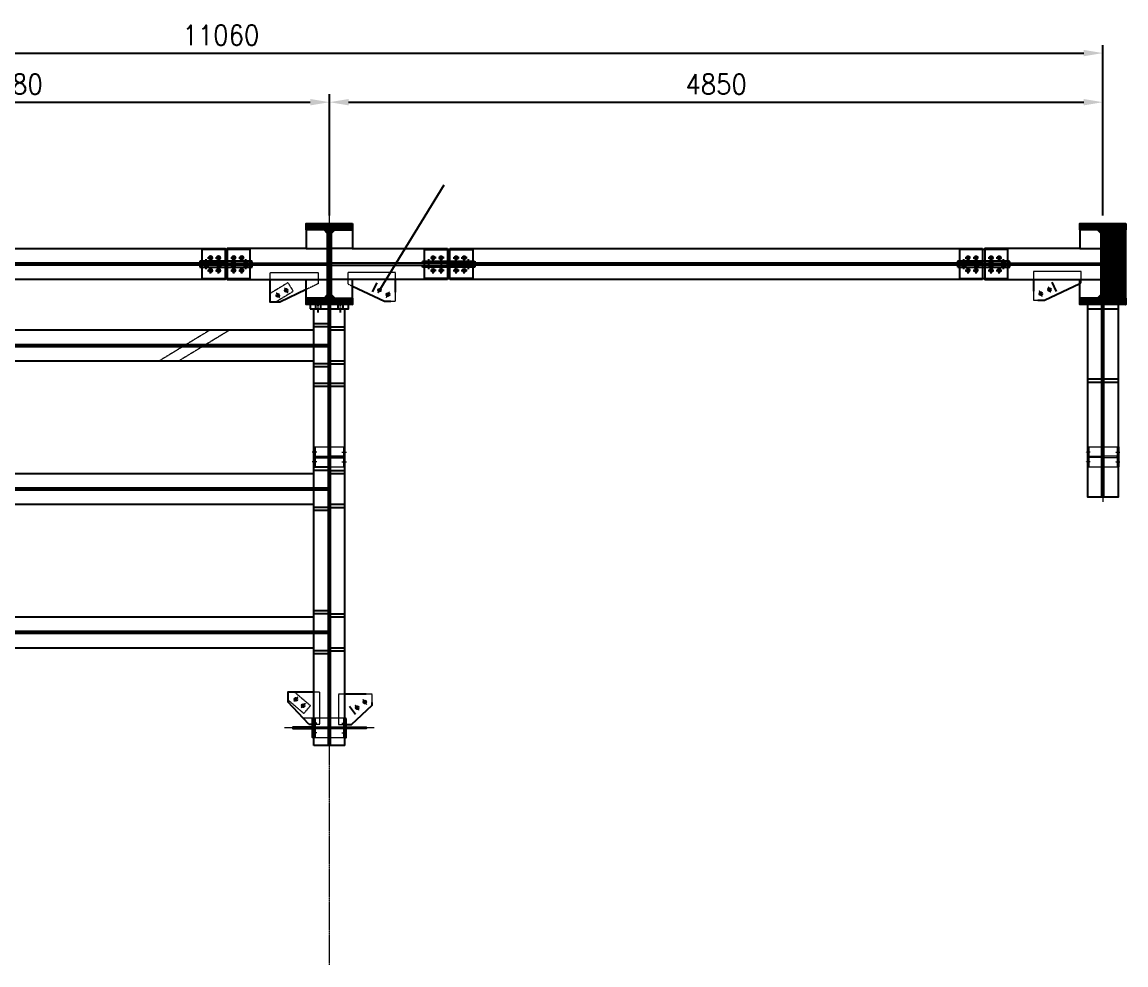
# Model space of a CAD drawing. Header units: millimetres. Extents: x 13669 to 217197, y -88248 to 24578.
# Drawn here: x 207429 to 214350, y -24648 to -18734 of the extents above; entities that cross this region are included whole.
import ezdxf

# ---------------------------------------------------------------- set-up
doc = ezdxf.new("R2010")
doc.units = ezdxf.units.MM
for name, pattern in [('CENTER', [50.8, 31.75, -6.35, 6.35, -6.35]), ('CENTER2', [1.125, 0.75, -0.125, 0.125, -0.125]), ('DASHED2', [0.375, 0.25, -0.125])]:
    doc.linetypes.add(name, pattern=pattern)
for name, color, linetype in [('SDDIM', 1, 'Continuous'), ('Tx-EJES', 1, 'CENTER'), ('Tx_DDIM', 1, 'Continuous'), ('Tx_M_EQUIPOS', 4, 'Continuous'), ('Tx_M_OCULTOS', 2, 'DASHED2'), ('Tx_P_NUEVO', 4, 'Continuous')]:
    doc.layers.add(name, color=color, linetype=linetype)
doc.layers.add('Tx_EJES', color=1, linetype='CENTER2', lineweight=5)
doc.layers.add('Tx_M_OCULTAS FINO', color=1, linetype='DASHED2', lineweight=5)
doc.styles.add('ROMANS', font='romans.shx', dxfattribs={"width": 0.9})
doc.dimstyles.new('ESC 1-50', dxfattribs={"dimscale": 50, "dimtxt": 2.5, "dimasz": 2.4, "dimexe": 1, "dimexo": 1, "dimgap": 1, "dimtad": 1, "dimdec": 0, "dimtxsty": 'ROMANS', "dimcen": 2.5, "dimclrd": 256, "dimclre": 256, "dimclrt": 3, "dimadec": 0, "dimazin": 2, "dimtfac": 0.5, "dimtdec": 0, "dimtmove": 0, "dimatfit": 3, "dimfxl": 1, "dimtfill": 1, "dimtfillclr": 256, "dimtolj": 2, "dimlwd": -1, "dimarcsym": 0})

# ---------------------------------------------------------------- blocks, each defined once
blk = doc.blocks.new('*D367')
at = {"layer": 'Defpoints', "color": 0, "transparency": 16777216}
for p in [(209355.9, -19236.2), (205375.9, -19997), (209355.9, -19997)]:
    blk.add_point(p, dxfattribs=at)
at = {"layer": 'Tx_DDIM', "lineweight": -2, "transparency": 16777216}
for p, q in [((205375.9, -19947), (205375.9, -19186.2)), ((209355.9, -19947), (209355.9, -19186.2))]:
    blk.add_line(p, q, dxfattribs=at)
at = {"layer": 'Tx_DDIM', "transparency": 16777216}
blk.add_line((205495.9, -19236.2), (209235.9, -19236.2), dxfattribs=at)
for points in [[(205495.9, -19216.2), (205495.9, -19256.2), (205375.9, -19236.2)], [(209235.9, -19216.2), (209235.9, -19256.2), (209355.9, -19236.2)]]:
    blk.add_solid(points, dxfattribs=at)
at = {"layer": 'Tx_DDIM', "color": 3, "transparency": 16777216, "insert": (207365.9, -19123.7), "char_height": 125, "attachment_point": 5, "style": 'ROMANS', "bg_fill": 3, "box_fill_scale": 1.1, "bg_fill_color": 256, "bg_fill_true_color": 13158600, "bg_fill_transparency": 0}
blk.add_mtext('\\A2;3980', dxfattribs=at)
blk = doc.blocks.new('*D368')
at = {"layer": 'Defpoints', "color": 0, "transparency": 16777216}
for p in [(214205.9, -19236.2), (209355.9, -19997), (214205.9, -19997)]:
    blk.add_point(p, dxfattribs=at)
at = {"layer": 'Tx_DDIM', "lineweight": -2, "transparency": 16777216}
for p, q in [((209355.9, -19947), (209355.9, -19186.2)), ((214205.9, -19947), (214205.9, -19186.2))]:
    blk.add_line(p, q, dxfattribs=at)
at = {"layer": 'Tx_DDIM', "transparency": 16777216}
blk.add_line((209475.9, -19236.2), (214085.9, -19236.2), dxfattribs=at)
for points in [[(209475.9, -19216.2), (209475.9, -19256.2), (209355.9, -19236.2)], [(214085.9, -19216.2), (214085.9, -19256.2), (214205.9, -19236.2)]]:
    blk.add_solid(points, dxfattribs=at)
at = {"layer": 'Tx_DDIM', "color": 3, "transparency": 16777216, "insert": (211780.9, -19123.7), "char_height": 125, "attachment_point": 5, "style": 'ROMANS', "bg_fill": 3, "box_fill_scale": 1.1, "bg_fill_color": 256, "bg_fill_true_color": 13158600, "bg_fill_transparency": 0}
blk.add_mtext('\\A2;4850', dxfattribs=at)
blk = doc.blocks.new('*D369')
at = {"layer": 'Defpoints', "color": 0, "transparency": 16777216}
for p in [(214205.9, -18928.1), (214205.9, -19997), (203145.9, -20154.5)]:
    blk.add_point(p, dxfattribs=at)
at = {"layer": 'Tx_DDIM', "lineweight": -2, "transparency": 16777216}
for p, q in [((203145.9, -20104.5), (203145.9, -18878.1)), ((214205.9, -19947), (214205.9, -18878.1))]:
    blk.add_line(p, q, dxfattribs=at)
at = {"layer": 'Tx_DDIM', "transparency": 16777216}
blk.add_line((203265.9, -18928.1), (214085.9, -18928.1), dxfattribs=at)
for points in [[(203265.9, -18908.1), (203265.9, -18948.1), (203145.9, -18928.1)], [(214085.9, -18908.1), (214085.9, -18948.1), (214205.9, -18928.1)]]:
    blk.add_solid(points, dxfattribs=at)
at = {"layer": 'Tx_DDIM', "color": 3, "transparency": 16777216, "insert": (208675.9, -18815.6), "char_height": 125, "attachment_point": 5, "style": 'ROMANS', "bg_fill": 3, "box_fill_scale": 1.1, "bg_fill_color": 256, "bg_fill_true_color": 13158600, "bg_fill_transparency": 0}
blk.add_mtext('\\A2;11060', dxfattribs=at)
blk = doc.blocks.new('placas de union')
at = {"layer": 'Tx-EJES'}
for p, q in [((8488.1, 15089, -2003.9), (8450.4, 15089, -2003.9)), ((8469.3, 15070.2, -2003.9), (8469.3, 15107.9, -2003.9)), ((8538.1, 15089, -2003.9), (8500.4, 15089, -2003.9)), ((8519.3, 15070.2, -2003.9), (8519.3, 15107.9, -2003.9)), ((8633.4, 15089, -2003.9), (8595.7, 15089, -2003.9)), ((8614.5, 15070.2, -2003.9), (8614.5, 15107.9, -2003.9)), ((8683.4, 15089, -2003.9), (8645.7, 15089, -2003.9)), ((8664.5, 15070.2, -2003.9), (8664.5, 15107.9, -2003.9)), ((8469.3, 14990.2, -2003.9), (8469.3, 15027.9, -2003.9)), ((8519.3, 14990.2, -2003.9), (8519.3, 15027.9, -2003.9)), ((8614.5, 14990.2, -2003.9), (8614.5, 15027.9, -2003.9)), ((8664.5, 14990.2, -2003.9), (8664.5, 15027.9, -2003.9)), ((8488.1, 15009, -2003.9), (8450.4, 15009, -2003.9)), ((8538.1, 15009, -2003.9), (8500.4, 15009, -2003.9)), ((8633.4, 15009, -2003.9), (8595.7, 15009, -2003.9)), ((8683.4, 15009, -2003.9), (8645.7, 15009, -2003.9))]:
    blk.add_line(p, q, dxfattribs=at)
at = {"layer": 'Tx_M_EQUIPOS', "elevation": -2003.9}
blk.add_lwpolyline([(8718.5, 14958.2), (8415.3, 14958.2), (8415.3, 15139.8), (8718.5, 15139.8)], close=True, dxfattribs=at)
at = {"layer": 'Tx_M_EQUIPOS'}
for centre in [(8469.3, 15089, -2003.9), (8519.3, 15089, -2003.9), (8614.5, 15089, -2003.9), (8664.5, 15089, -2003.9), (8469.3, 15009, -2003.9), (8519.3, 15009, -2003.9), (8614.5, 15009, -2003.9), (8664.5, 15009, -2003.9)]:
    blk.add_circle(centre, 10.5, dxfattribs=at)
at = {"layer": 'Tx_M_OCULTOS'}
for p, q in [((8432.2, 15068, -2003.9), (8432.2, 15055.3, -2003.9)), ((8432.2, 15042.7, -2003.9), (8432.2, 15030, -2003.9)), ((8442.5, 15042.8, -2003.9), (8442.5, 15080.5, -2003.9)), ((8442.5, 15017.5, -2003.9), (8442.5, 15055.2, -2003.9)), ((8453, 15068, -2003.9), (8453, 15055.3, -2003.9)), ((8453, 15042.7, -2003.9), (8453, 15030, -2003.9)), ((8512.2, 15068, -2003.9), (8512.2, 15055.3, -2003.9)), ((8512.2, 15042.7, -2003.9), (8512.2, 15030, -2003.9)), ((8522.5, 15042.8, -2003.9), (8522.5, 15080.5, -2003.9)), ((8522.5, 15017.5, -2003.9), (8522.5, 15055.2, -2003.9)), ((8533, 15068, -2003.9), (8533, 15055.3, -2003.9)), ((8533, 15042.7, -2003.9), (8533, 15030, -2003.9)), ((8601.1, 15068, -2003.9), (8601.1, 15055.3, -2003.9)), ((8601.1, 15042.7, -2003.9), (8601.1, 15030, -2003.9)), ((8611.4, 15042.8, -2003.9), (8611.4, 15080.5, -2003.9)), ((8611.4, 15017.5, -2003.9), (8611.4, 15055.2, -2003.9)), ((8621.9, 15068, -2003.9), (8621.9, 15055.3, -2003.9)), ((8621.9, 15042.7, -2003.9), (8621.9, 15030, -2003.9)), ((8681.1, 15068, -2003.9), (8681.1, 15055.3, -2003.9)), ((8681.1, 15042.7, -2003.9), (8681.1, 15030, -2003.9)), ((8691.4, 15042.8, -2003.9), (8691.4, 15080.5, -2003.9)), ((8691.4, 15017.5, -2003.9), (8691.4, 15055.2, -2003.9)), ((8701.9, 15068, -2003.9), (8701.9, 15055.3, -2003.9)), ((8701.9, 15042.7, -2003.9), (8701.9, 15030, -2003.9))]:
    blk.add_line(p, q, dxfattribs=at)
at = {"layer": 'Tx_M_OCULTOS', "elevation": -2003.9}
for points in [[(8402.5, 15068), (8731.4, 15068), (8731.4, 15055.3), (8402.5, 15055.3)], [(8402.5, 15042.7), (8731.4, 15042.7), (8731.4, 15030), (8402.5, 15030)]]:
    blk.add_lwpolyline(points, close=True, dxfattribs=at)
blk = doc.blocks.new('A$C245f907e')
at = {"layer": 'Tx_M_EQUIPOS'}
blk.add_lwpolyline([(-144.5, 0), (-144.5, -40.4), (-33.5, -40.4, -0.414214), (-11.3, -62.6), (-11.3, -446.4, -0.414214), (-33.5, -468.6), (-144.5, -468.6), (-144.5, -509), (144.5, -509), (144.5, -468.6), (33.5, -468.6, -0.414214), (11.3, -446.4), (11.3, -62.6, -0.414214), (33.5, -40.4), (144.5, -40.4), (144.5, 0)], format="xyb", close=True, dxfattribs=at)
blk = doc.blocks.new('A$C30D82DAE')
at = {"layer": 'Tx_M_EQUIPOS'}
for points in [[(-104.9, 4), (-229.9, 4), (-229.9, -4), (-104.9, -4)], [(-104.9, 60), (-97, 60), (-97, -60), (-104.9, -60)]]:
    blk.add_lwpolyline(points, close=True, dxfattribs=at)
at = {"layer": 'Tx_M_OCULTAS FINO'}
blk.add_line((-89.1, -39), (-104.9, -39), dxfattribs=at)

msp = doc.modelspace()

# ---------------------------------------------------------------- linework, layer by layer
at = {"layer": 'Tx-EJES'}
for p, q in [((208610.7848177, -20230.3675153), (208610.7848177, -20192.6675153)), ((208660.7848177, -20230.3675153), (208660.7848177, -20192.6675153)), ((208756.0348177, -20230.3675154), (208756.0348177, -20192.6675154)), ((208806.0348177, -20230.3675154), (208806.0348177, -20192.6675154)), ((210006.3848176, -20230.3675154), (210006.3848176, -20192.6675154)), ((210006.3848176, -20230.3675154), (210006.3848176, -20192.6675154)), ((210056.3848176, -20230.3675154), (210056.3848176, -20192.6675154)), ((210056.3848176, -20230.3675154), (210056.3848176, -20192.6675154)), ((210151.6348176, -20230.3675154), (210151.6348176, -20192.6675154)), ((210151.6348176, -20230.3675154), (210151.6348176, -20192.6675154)), ((210201.6348176, -20230.3675154), (210201.6348176, -20192.6675154)), ((210201.6348176, -20230.3675154), (210201.6348176, -20192.6675154)), ((213360.7848178, -20230.3675154), (213360.7848178, -20192.6675154)), ((213360.7848178, -20230.3675154), (213360.7848178, -20192.6675154)), ((213410.7848178, -20230.3675154), (213410.7848178, -20192.6675154)), ((213410.7848178, -20230.3675154), (213410.7848178, -20192.6675154)), ((213506.0348178, -20230.3675154), (213506.0348178, -20192.6675154)), ((213506.0348178, -20230.3675154), (213506.0348178, -20192.6675154)), ((213556.0348178, -20230.3675154), (213556.0348178, -20192.6675154)), ((213556.0348178, -20230.3675154), (213556.0348178, -20192.6675154)), ((208591.9348177, -20211.5175153), (208629.6348177, -20211.5175153)), ((208610.7848177, -20310.3675153), (208610.7848177, -20272.6675153)), ((208641.9348177, -20211.5175153), (208679.6348177, -20211.5175153)), ((208660.7848177, -20310.3675153), (208660.7848177, -20272.6675153)), ((208737.1848177, -20211.5175154), (208774.8848177, -20211.5175154)), ((208756.0348177, -20310.3675154), (208756.0348177, -20272.6675154)), ((208787.1848177, -20211.5175154), (208824.8848177, -20211.5175154)), ((208806.0348177, -20310.3675154), (208806.0348177, -20272.6675154)), ((210025.2348176, -20211.5175154), (209987.5348176, -20211.5175154)), ((210025.2348176, -20211.5175154), (209987.5348176, -20211.5175154)), ((210006.3848176, -20310.3675154), (210006.3848176, -20272.6675154)), ((210006.3848176, -20310.3675154), (210006.3848176, -20272.6675154)), ((210075.2348176, -20211.5175154), (210037.5348176, -20211.5175154)), ((210075.2348176, -20211.5175154), (210037.5348176, -20211.5175154)), ((210056.3848176, -20310.3675154), (210056.3848176, -20272.6675154)), ((210056.3848176, -20310.3675154), (210056.3848176, -20272.6675154)), ((210170.4848176, -20211.5175154), (210132.7848176, -20211.5175154)), ((210132.7848176, -20211.5175154), (210170.4848176, -20211.5175154)), ((210151.6348176, -20310.3675154), (210151.6348176, -20272.6675154)), ((210151.6348176, -20310.3675154), (210151.6348176, -20272.6675154)), ((210220.4848176, -20211.5175154), (210182.7848176, -20211.5175154)), ((210182.7848176, -20211.5175154), (210220.4848176, -20211.5175154)), ((210201.6348176, -20310.3675154), (210201.6348176, -20272.6675154)), ((210201.6348176, -20310.3675154), (210201.6348176, -20272.6675154)), ((213341.9348178, -20211.5175154), (213379.6348178, -20211.5175154)), ((213341.9348178, -20211.5175154), (213379.6348178, -20211.5175154)), ((213360.7848178, -20310.3675154), (213360.7848178, -20272.6675154)), ((213360.7848178, -20310.3675154), (213360.7848178, -20272.6675154)), ((213391.9348178, -20211.5175154), (213429.6348178, -20211.5175154)), ((213391.9348178, -20211.5175154), (213429.6348178, -20211.5175154)), ((213410.7848178, -20310.3675154), (213410.7848178, -20272.6675154)), ((213410.7848178, -20310.3675154), (213410.7848178, -20272.6675154)), ((213487.1848178, -20211.5175154), (213524.8848178, -20211.5175154)), ((213487.1848178, -20211.5175154), (213524.8848178, -20211.5175154)), ((213506.0348178, -20310.3675154), (213506.0348178, -20272.6675154)), ((213506.0348178, -20310.3675154), (213506.0348178, -20272.6675154)), ((213537.1848178, -20211.5175154), (213574.8848178, -20211.5175154)), ((213537.1848178, -20211.5175154), (213574.8848178, -20211.5175154)), ((213556.0348178, -20310.3675154), (213556.0348178, -20272.6675154)), ((213556.0348178, -20310.3675154), (213556.0348178, -20272.6675154)), ((208591.9348177, -20291.5175153), (208629.6348177, -20291.5175153)), ((208641.9348177, -20291.5175153), (208679.6348177, -20291.5175153)), ((208737.1848177, -20291.5175154), (208774.8848177, -20291.5175154)), ((208787.1848177, -20291.5175154), (208824.8848177, -20291.5175154)), ((210025.2348176, -20291.5175154), (209987.5348176, -20291.5175154)), ((210025.2348176, -20291.5175154), (209987.5348176, -20291.5175154)), ((210075.2348176, -20291.5175154), (210037.5348176, -20291.5175154)), ((210075.2348176, -20291.5175154), (210037.5348176, -20291.5175154)), ((210170.4848176, -20291.5175154), (210132.7848176, -20291.5175154)), ((210132.7848176, -20291.5175154), (210170.4848176, -20291.5175154)), ((210220.4848176, -20291.5175154), (210182.7848176, -20291.5175154)), ((210182.7848176, -20291.5175154), (210220.4848176, -20291.5175154)), ((213341.9348178, -20291.5175154), (213379.6348178, -20291.5175154)), ((213341.9348178, -20291.5175154), (213379.6348178, -20291.5175154)), ((213391.9348178, -20291.5175154), (213429.6348178, -20291.5175154)), ((213391.9348178, -20291.5175154), (213429.6348178, -20291.5175154)), ((213487.1848178, -20291.5175154), (213524.8848178, -20291.5175154)), ((213487.1848178, -20291.5175154), (213524.8848178, -20291.5175154)), ((213537.1848178, -20291.5175154), (213574.8848178, -20291.5175154)), ((213537.1848178, -20291.5175154), (213574.8848178, -20291.5175154)), ((209285.8743747, -20556.4175154), (209285.8743747, -20481.0175154)), ((209425.8743747, -20556.4175154), (209425.8743747, -20481.0175154))]:
    msp.add_line(p, q, dxfattribs=at)
at = {"layer": 'Tx_EJES'}
for p, q in [((209074.4923332, -20400.3725091), (209094.2347865, -20432.8415026)), ((209661.4902002, -20432.4823609), (209679.0746613, -20398.7957652)), ((213879.2147689, -20428.6806909), (213862.830002, -20394.3945507)), ((209023.2255014, -20431.5448038), (209042.9679547, -20464.0137973)), ((209714.6795618, -20460.2472995), (209732.2640229, -20426.5607038)), ((213825.0787579, -20454.5513755), (213808.693991, -20420.2652352)), ((209355.8743749, -21180.2675154), (209355.8743749, -21742.7675154)), ((214205.8743749, -21180.2675154), (214205.8743749, -21742.7675154)), ((209276.7743746, -21431.5175154), (209248.8743744, -21431.5175154)), ((209434.974374, -21431.5175154), (209462.8743744, -21431.5175154)), ((214126.7743748, -21431.5175154), (214098.8743748, -21431.5175154)), ((214284.9743752, -21431.5175154), (214312.8743752, -21431.5175154)), ((209276.7743746, -21491.5175154), (209248.8743744, -21491.5175154)), ((209434.974374, -21491.5175154), (209462.8743744, -21491.5175154)), ((214126.7743748, -21491.5175154), (214098.8743748, -21491.5175154)), ((214284.9743752, -21491.5175154), (214312.8743752, -21491.5175154)), ((209158.129044, -22967.6003375), (209133.4468329, -22996.4930434)), ((209203.749106, -23006.5722498), (209179.0668949, -23035.4649557)), ((209541.6305681, -23048.8476303), (209519.1576027, -23018.2050811)), ((209590.0135406, -23013.3640008), (209567.5405752, -22982.7214515)), ((209637.1243749, -23161.5175154), (209074.6243749, -23161.5175154)), ((209276.7743746, -23131.5175156), (209248.8743744, -23131.5175156)), ((209434.974374, -23131.5175156), (209462.8743744, -23131.5175156)), ((209276.7743746, -23191.5175156), (209248.8743744, -23191.5175156)), ((209434.974374, -23191.5175156), (209462.8743744, -23191.5175156))]:
    msp.add_line(p, q, dxfattribs=at)
at = {"layer": 'Tx_M_EQUIPOS'}
for p, q in [((210097.5098176, -20348.5175154), (209499.3743747, -20348.5175154)), ((210255.6098176, -20342.3175154), (209952.4098176, -20342.3175154)), ((210097.5098176, -20342.3175154), (210097.5098176, -20348.5175154)), ((210110.5098176, -20348.5175154), (210110.5098176, -20342.3175154)), ((213451.9098178, -20348.5175154), (210110.5098176, -20348.5175154)), ((213451.9098178, -20342.3175154), (213451.9098178, -20348.5175154)), ((209625.8355828, -20425.1510404), (209655.4515173, -20368.4157213)), ((213915.1058893, -20422.6121268), (213887.5104925, -20364.8670484)), ((209258.8743747, -23271.5175154), (209258.8743747, -20531.4175154)), ((209258.8743747, -20531.4175154), (209452.8743747, -20531.4175154)), ((209452.8743747, -23271.5175154), (209452.8743747, -20531.4175154)), ((205472.8743746, -20664.5175154), (209258.8743747, -20664.5175154)), ((205472.8743746, -20858.5175154), (209258.8743747, -20858.5175154)), ((214302.8743747, -21399.0175154), (214305.8743747, -21399.0175154)), ((214305.8743747, -21524.0175154), (214305.8743747, -21399.0175154)), ((205472.8743746, -21564.5175154), (209258.8743747, -21564.5175154)), ((205472.8743746, -21758.5175154), (209258.8743747, -21758.5175154)), ((205472.8743746, -22464.5175154), (209258.8743747, -22464.5175154)), ((205472.8743746, -22658.5175154), (209258.8743747, -22658.5175154)), ((209226.4426202, -23137.2633784), (209096.4426202, -22997.2633784)), ((209519.3211057, -23077.610243), (209481.4719008, -23026.001739)), ((209452.8743747, -23271.5175154), (209258.8743747, -23271.5175154))]:
    msp.add_line(p, q, dxfattribs=at)
for points in [[(209211.3743746, -20410.7238816), (209045.0072376, -20490.7421078), (208985.0072376, -20490.7421078), (208985.0072376, -20348.5175154)], [(209322.3743747, -20465.6175154), (209211.3743746, -20465.6175154), (209211.3743746, -20348.5175154), (209344.5743746, -20348.5175154), (209344.5743747, -20443.4175154), (209322.3743747, -20465.6175154)], [(209389.3743747, -20465.6175154), (209500.3743748, -20465.6175154), (209500.3743748, -20348.5175154), (209367.1743749, -20348.5175154), (209367.1743747, -20443.4175154), (209389.3743747, -20465.6175154)], [(209770.6951341, -20428.5730882), (209770.6951341, -20348.5175154)], [(213770.2158021, -20348.5175154), (213770.2158021, -20420.9201983)], [(214172.3743747, -20465.6175154), (214061.3743747, -20465.6175154), (214061.3743747, -20348.5175154), (214194.5743746, -20348.5175154), (214194.5743747, -20443.4175154), (214172.3743747, -20465.6175154)], [(209500.3743748, -20389.5028267), (209700.6951341, -20485.3084072), (209741.0791996, -20485.3084072)], [(213797.8111989, -20478.6652766), (213840.2158021, -20478.6652766), (214061.3743747, -20372.8937854)], [(214302.8743747, -21399.0175154), (214305.8743747, -21399.0175154)], [(214305.8743747, -21524.0175154), (214302.8743747, -21524.0175154)], [(209258.8743747, -22937.2633784), (209096.4426202, -22937.2633784), (209096.4426202, -22997.2633784)], [(209586.3016747, -22949.1205416), (209452.8743747, -22949.1205416)], [(209452.8743747, -23139.1205416), (209494.1508795, -23139.1205416), (209624.1508795, -23019.1205416), (209624.1508795, -23000.7290456)], [(209226.4426202, -23137.2633784), (209258.8743747, -23137.2633784)]]:
    msp.add_lwpolyline(points, dxfattribs=at)
msp.add_lwpolyline([(209235.8743747, -20531.4175154), (209475.8743747, -20531.4175154), (209475.8743747, -20506.0175154), (209235.8743747, -20506.0175154)], close=True, dxfattribs=at)
for centre, radius in [((208610.7848177, -20211.5175153), 10.5), ((208660.7848177, -20211.5175153), 10.5), ((208756.0348177, -20211.5175154), 10.5), ((208806.0348177, -20211.5175154), 10.5), ((210006.3848176, -20211.5175154), 10.5), ((210006.3848176, -20211.5175154), 10.5), ((210056.3848176, -20211.5175154), 10.5), ((210056.3848176, -20211.5175154), 10.5), ((210151.6348176, -20211.5175154), 10.5), ((210151.6348176, -20211.5175154), 10.5), ((210201.6348176, -20211.5175154), 10.5), ((210201.6348176, -20211.5175154), 10.5), ((213360.7848178, -20211.5175154), 10.5), ((213360.7848178, -20211.5175154), 10.5), ((213410.7848178, -20211.5175154), 10.5), ((213410.7848178, -20211.5175154), 10.5), ((213506.0348178, -20211.5175154), 10.5), ((213506.0348178, -20211.5175154), 10.5), ((213556.0348178, -20211.5175154), 10.5), ((213556.0348178, -20211.5175154), 10.5), ((208610.7848177, -20291.5175153), 10.5), ((208660.7848177, -20291.5175153), 10.5), ((208756.0348177, -20291.5175154), 10.5), ((208806.0348177, -20291.5175154), 10.5), ((210006.3848176, -20291.5175154), 10.5), ((210006.3848176, -20291.5175154), 10.5), ((210056.3848176, -20291.5175154), 10.5), ((210056.3848176, -20291.5175154), 10.5), ((210151.6348176, -20291.5175154), 10.5), ((210151.6348176, -20291.5175154), 10.5), ((210201.6348176, -20291.5175154), 10.5), ((210201.6348176, -20291.5175154), 10.5), ((213360.7848178, -20291.5175154), 10.5), ((213360.7848178, -20291.5175154), 10.5), ((213410.7848178, -20291.5175154), 10.5), ((213410.7848178, -20291.5175154), 10.5), ((213506.0348178, -20291.5175154), 10.5), ((213506.0348178, -20291.5175154), 10.5), ((213556.0348178, -20291.5175154), 10.5), ((213556.0348178, -20291.5175154), 10.5), ((209084.3635598, -20416.6070058), 9), ((209670.2824307, -20415.6390631), 9), ((213871.0223854, -20411.5376208), 9), ((209033.096728, -20447.7793005), 9), ((209723.4717923, -20443.4040016), 9), ((213816.8863745, -20437.4083053), 9), ((209145.7879385, -22982.0466905), 9), ((209191.4080005, -23021.0186027), 9), ((209530.3940854, -23033.5263557), 9), ((209578.7770579, -22998.0427261), 9)]:
    msp.add_circle(centre, radius, dxfattribs=at)
at = {"layer": 'Tx_M_OCULTAS FINO'}
for p, q in [((209096.0853731, -20368.5175154), (208985.0072376, -20436.0574872)), ((209096.0853731, -20368.5175154), (209129.3358208, -20423.202136)), ((209129.3358208, -20423.202136), (209018.2576853, -20490.7421078)), ((208609.2754558, -20664.5175154), (208290.2176045, -20858.5175154)), ((208732.4617671, -20664.5175154), (208413.4039158, -20858.5175154)), ((209266.7743746, -21422.5175154), (209258.8743744, -21422.5175154)), ((209266.7743746, -21440.5175154), (209258.8743744, -21440.5175154)), ((209258.8743747, -21399.0175154), (209452.8743747, -21399.0175154)), ((209444.974374, -21422.5175154), (209452.8743744, -21422.5175154)), ((209444.974374, -21440.5175154), (209452.8743744, -21440.5175154)), ((214108.8743747, -21399.0175154), (214302.8743747, -21399.0175154)), ((214116.7743748, -21422.5175154), (214108.8743748, -21422.5175154)), ((214116.7743748, -21440.5175154), (214108.8743748, -21440.5175154)), ((214294.9743752, -21422.5175154), (214302.8743752, -21422.5175154)), ((214294.9743752, -21440.5175154), (214302.8743752, -21440.5175154)), ((209266.7743746, -21482.5175154), (209258.8743744, -21482.5175154)), ((209266.7743746, -21500.5175154), (209258.8743744, -21500.5175154)), ((209258.8743747, -21524.0175154), (209452.8743743, -21524.0175154)), ((209258.8743749, -21456.1175154), (209452.8743743, -21456.1175154)), ((209258.8743749, -21466.9175154), (209452.8743747, -21466.9175154)), ((209444.974374, -21482.5175154), (209452.8743744, -21482.5175154)), ((209444.974374, -21500.5175154), (209452.8743744, -21500.5175154)), ((214108.8743747, -21524.0175154), (214302.8743747, -21524.0175154)), ((214116.7743748, -21482.5175154), (214108.8743748, -21482.5175154)), ((214116.7743748, -21500.5175154), (214108.8743748, -21500.5175154)), ((214294.9743752, -21482.5175154), (214302.8743752, -21482.5175154)), ((214294.9743752, -21500.5175154), (214302.8743752, -21500.5175154)), ((209236.8561275, -23021.7025216), (209138.0126599, -22937.2633784)), ((209195.2860878, -23070.363921), (209096.4426202, -22985.9247778)), ((209236.8561276, -23021.7025215), (209195.2860879, -23070.3639209)), ((209452.8743747, -23099.0175154), (209190.9286045, -23099.0175154)), ((209266.7743746, -23122.5175156), (209258.8743744, -23122.5175156)), ((209266.7743746, -23140.5175156), (209258.8743744, -23140.5175156)), ((209266.7743746, -23182.5175156), (209258.8743744, -23182.5175156)), ((209452.8743747, -23156.1175154), (209258.8743747, -23156.1175154)), ((209452.8743747, -23166.9175154), (209258.8743747, -23166.9175154)), ((209444.974374, -23122.5175156), (209452.8743744, -23122.5175156)), ((209444.974374, -23140.5175156), (209452.8743744, -23140.5175156)), ((209444.974374, -23182.5175156), (209452.8743744, -23182.5175156)), ((209266.7743746, -23200.5175156), (209258.8743744, -23200.5175156)), ((209452.8743747, -23224.0175154), (209258.8743747, -23224.0175154)), ((209444.974374, -23200.5175156), (209452.8743744, -23200.5175156))]:
    msp.add_line(p, q, dxfattribs=at)
for points in [[(208985.0072376, -20348.5175154), (208985.0072376, -20305.3084072), (209285.0072376, -20305.3084072), (209285.0072376, -20375.3084072), (209211.3743746, -20410.7238816)], [(209770.6951341, -20348.5175154), (209770.6951341, -20305.3084072), (209470.6951341, -20305.3084072), (209470.6951341, -20375.3084072), (209500.3743748, -20389.5028267)], [(214061.3743747, -20372.8937854), (214070.2158021, -20368.6652766), (214070.2158021, -20298.6652766), (213770.2158021, -20298.6652766), (213770.2158021, -20348.5175154)], [(209741.0791996, -20485.3084072), (209770.6951341, -20485.3084072), (209770.6951341, -20428.5730882)], [(213770.2158021, -20420.9201983), (213770.2158021, -20478.6652766), (213797.8111989, -20478.6652766)], [(209296.4426202, -22937.2633784), (209258.8743747, -22937.2633784)], [(209258.8743747, -23137.2633784), (209296.4426202, -23137.2633784), (209296.4426202, -22937.2633784)], [(209452.8743747, -22949.1205416), (209414.1508795, -22949.1205416), (209414.1508795, -23139.1205416), (209452.8743747, -23139.1205416)], [(209624.1508795, -23000.7290456), (209624.1508795, -22949.1205416), (209586.3016747, -22949.1205416)]]:
    msp.add_lwpolyline(points, dxfattribs=at)
for points in [[(209258.8743746, -21401.5175154), (209266.7743746, -21401.5175154), (209266.7743746, -21521.5175154), (209258.8743746, -21521.5175154)], [(209452.874374, -21401.5175154), (209444.974374, -21401.5175154), (209444.974374, -21521.5175154), (209452.874374, -21521.5175154)], [(214108.8743748, -21401.5175154), (214116.7743748, -21401.5175154), (214116.7743748, -21521.5175154), (214108.8743748, -21521.5175154)], [(214302.8743752, -21401.5175154), (214294.9743752, -21401.5175154), (214294.9743752, -21521.5175154), (214302.8743752, -21521.5175154)], [(209266.7743746, -21457.5175154), (209349.5743746, -21457.5175154), (209349.5743746, -21465.5175154), (209266.7743746, -21465.5175154)], [(209444.974374, -21457.5175154), (209362.174374, -21457.5175154), (209362.174374, -21465.5175154), (209444.974374, -21465.5175154)], [(214116.7743748, -21457.5175154), (214199.5743748, -21457.5175154), (214199.5743748, -21465.5175154), (214116.7743748, -21465.5175154)], [(214294.9743752, -21457.5175154), (214212.1743752, -21457.5175154), (214212.1743752, -21465.5175154), (214294.9743752, -21465.5175154)], [(209258.8743746, -23101.5175156), (209266.7743746, -23101.5175156), (209266.7743746, -23221.5175156), (209258.8743746, -23221.5175156)], [(209452.874374, -23101.5175156), (209444.974374, -23101.5175156), (209444.974374, -23221.5175156), (209452.874374, -23221.5175156)], [(209266.7743746, -23157.5175156), (209349.5743746, -23157.5175156), (209349.5743746, -23165.5175156), (209266.7743746, -23165.5175156)], [(209266.7743749, -23157.5175155), (209349.5743749, -23157.5175155), (209349.5743749, -23165.5175155), (209266.7743749, -23165.5175155)], [(209444.974374, -23157.5175156), (209362.174374, -23157.5175156), (209362.174374, -23165.5175156), (209444.974374, -23165.5175156)], [(209444.9743743, -23157.5175155), (209362.1743743, -23157.5175155), (209362.1743743, -23165.5175155), (209444.9743743, -23165.5175155)]]:
    msp.add_lwpolyline(points, close=True, dxfattribs=at)
at = {"layer": 'Tx_M_OCULTOS'}
for p, q in [((208701.9098177, -20245.2175155), (206030.1743746, -20245.2175155)), ((208701.9098177, -20257.8175155), (206030.1743746, -20257.8175155)), ((210097.5098176, -20245.2175154), (209367.1743747, -20245.2175154)), ((209367.1743747, -20245.2175154), (209367.1743747, -20257.8175154)), ((209367.1743747, -20257.8175154), (210097.5098176, -20257.8175154)), ((209939.5598176, -20232.5175154), (210268.4598176, -20232.5175154)), ((209939.5598176, -20245.2175154), (209939.5598176, -20232.5175154)), ((210268.4598176, -20245.2175154), (209939.5598176, -20245.2175154)), ((209939.5598176, -20257.8175154), (210268.4598176, -20257.8175154)), ((209939.5598176, -20270.5175154), (209939.5598176, -20257.8175154)), ((210268.4598176, -20270.5175154), (209939.5598176, -20270.5175154)), ((209969.3144, -20232.5175154), (209969.3144, -20245.2175154)), ((209969.3144, -20257.8175154), (209969.3144, -20270.5175154)), ((209979.5598176, -20257.7175154), (209979.5598176, -20220.0175154)), ((209979.5598176, -20283.0175154), (209979.5598176, -20245.3175154)), ((209990.0848176, -20232.5175154), (209990.0848176, -20245.2175154)), ((209990.0848176, -20257.8175154), (209990.0848176, -20270.5175154)), ((210049.3144, -20232.5175154), (210049.3144, -20245.2175154)), ((210049.3144, -20257.8175154), (210049.3144, -20270.5175154)), ((210059.5598176, -20257.7175154), (210059.5598176, -20220.0175154)), ((210059.5598176, -20283.0175154), (210059.5598176, -20245.3175154)), ((210070.0848176, -20232.5175154), (210070.0848176, -20245.2175154)), ((210070.0848176, -20257.8175154), (210070.0848176, -20270.5175154)), ((210097.5098176, -20257.8175154), (210097.5098176, -20245.2175154)), ((213451.9098178, -20245.2175154), (210110.5098176, -20245.2175154)), ((213451.9098178, -20257.8175154), (210110.5098176, -20257.8175154)), ((210137.4665155, -20245.2175154), (210137.4665155, -20257.8175154)), ((210138.2144, -20232.5175154), (210138.2144, -20245.2175154)), ((210138.2144, -20257.8175154), (210138.2144, -20270.5175154)), ((210148.4598176, -20257.7175154), (210148.4598176, -20220.0175154)), ((210148.4598176, -20283.0175154), (210148.4598176, -20245.3175154)), ((210158.5165155, -20245.2175154), (210158.5165155, -20257.8175154)), ((210158.9848176, -20232.5175154), (210158.9848176, -20245.2175154)), ((210158.9848176, -20257.8175154), (210158.9848176, -20270.5175154)), ((210217.4665155, -20245.2175154), (210217.4665155, -20257.8175154)), ((210218.2144, -20232.5175154), (210218.2144, -20245.2175154)), ((210218.2144, -20257.8175154), (210218.2144, -20270.5175154)), ((210228.4598176, -20257.7175154), (210228.4598176, -20220.0175154)), ((210228.4598176, -20283.0175154), (210228.4598176, -20245.3175154)), ((210238.5165155, -20245.2175154), (210238.5165155, -20257.8175154)), ((210238.9848176, -20232.5175154), (210238.9848176, -20245.2175154)), ((210238.9848176, -20257.8175154), (210238.9848176, -20270.5175154)), ((210268.4598176, -20232.5175154), (210268.4598176, -20245.2175154)), ((210268.4598176, -20257.8175154), (210268.4598176, -20270.5175154)), ((213323.4348178, -20232.5175154), (213323.4348178, -20245.2175154)), ((213323.4348178, -20257.8175154), (213323.4348178, -20270.5175154)), ((213323.9031199, -20245.2175154), (213323.9031199, -20257.8175154)), ((213333.9598178, -20257.7175154), (213333.9598178, -20220.0175154)), ((213333.9598178, -20283.0175154), (213333.9598178, -20245.3175154)), ((213344.2052354, -20232.5175154), (213344.2052354, -20245.2175154)), ((213344.2052354, -20257.8175154), (213344.2052354, -20270.5175154)), ((213344.9531199, -20245.2175154), (213344.9531199, -20257.8175154)), ((213403.4348178, -20232.5175154), (213403.4348178, -20245.2175154)), ((213403.4348178, -20257.8175154), (213403.4348178, -20270.5175154)), ((213403.9031199, -20245.2175154), (213403.9031199, -20257.8175154)), ((213413.9598178, -20257.7175154), (213413.9598178, -20220.0175154)), ((213413.9598178, -20283.0175154), (213413.9598178, -20245.3175154)), ((213424.2052354, -20232.5175154), (213424.2052354, -20245.2175154)), ((213424.2052354, -20257.8175154), (213424.2052354, -20270.5175154)), ((213424.9531199, -20245.2175154), (213424.9531199, -20257.8175154)), ((213464.9098178, -20257.8175154), (213464.9098178, -20245.2175154)), ((213464.9098178, -20245.2175154), (214194.5743747, -20245.2175154)), ((214194.5743747, -20257.8175154), (213464.9098178, -20257.8175154)), ((213492.3348178, -20232.5175154), (213492.3348178, -20245.2175154)), ((213492.3348178, -20257.8175154), (213492.3348178, -20270.5175154)), ((213502.8598178, -20257.7175154), (213502.8598178, -20220.0175154)), ((213502.8598178, -20283.0175154), (213502.8598178, -20245.3175154)), ((213513.1052354, -20232.5175154), (213513.1052354, -20245.2175154)), ((213513.1052354, -20257.8175154), (213513.1052354, -20270.5175154)), ((213572.3348178, -20232.5175154), (213572.3348178, -20245.2175154)), ((213572.3348178, -20257.8175154), (213572.3348178, -20270.5175154)), ((213582.8598178, -20257.7175154), (213582.8598178, -20220.0175154)), ((213582.8598178, -20283.0175154), (213582.8598178, -20245.3175154)), ((213593.1052354, -20232.5175154), (213593.1052354, -20245.2175154)), ((213593.1052354, -20257.8175154), (213593.1052354, -20270.5175154)), ((214194.5743747, -20245.2175154), (214194.5743747, -20257.8175154)), ((209270.3743747, -20531.4175154), (209270.3743747, -20506.0175154)), ((209301.3743747, -20531.4175154), (209301.3743747, -20506.0175154)), ((209349.5743747, -23271.5175154), (209349.5743747, -20506.0175154)), ((209362.1743747, -23271.5175154), (209362.1743747, -20506.0175154)), ((209410.3743747, -20531.4175154), (209410.3743747, -20506.0175154)), ((209441.3743747, -20531.4175154), (209441.3743747, -20506.0175154)), ((214108.8743747, -20531.4175154), (214302.8743747, -20531.4175154)), ((214199.5743747, -21711.3175154), (214199.5743747, -20506.0175154)), ((214212.1743747, -21711.3175154), (214212.1743747, -20506.0175154)), ((209349.5743747, -20626.4175154), (209258.8743747, -20626.4175154)), ((209349.5743747, -20645.4675154), (209258.8743747, -20645.4675154)), ((209362.1743748, -20645.4675154), (209452.8743748, -20645.4675154)), ((209362.1743748, -20664.5175154), (209452.8743748, -20664.5175154)), ((205472.8743746, -20755.2175154), (209258.8743747, -20755.2175154)), ((209258.8743747, -20755.2175154), (209349.5743747, -20755.2175154)), ((205472.8743746, -20767.8175154), (209258.8743747, -20767.8175154)), ((209258.8743747, -20767.8175154), (209349.5743747, -20767.8175154)), ((209349.5743747, -20877.5675154), (209258.8743747, -20877.5675154)), ((209349.5743747, -20896.6175154), (209258.8743747, -20896.6175154)), ((209362.1743748, -20858.5175154), (209452.8743748, -20858.5175154)), ((209362.1743748, -20877.5675154), (209452.8743748, -20877.5675154)), ((209258.8743747, -20998.1799374), (209349.5743747, -20998.1799374)), ((209258.8743747, -21017.2299374), (209349.5743747, -21017.2299374)), ((209362.1743747, -20998.1799374), (209452.8743747, -20998.1799374)), ((209362.1743747, -21017.2299374), (209452.8743747, -21017.2299374)), ((214302.8743747, -20973.3799374), (214108.8743747, -20973.3799374)), ((214108.8743747, -20992.4299374), (214302.8743747, -20992.4299374)), ((209349.5743747, -21526.4175154), (209258.8743747, -21526.4175154)), ((209349.5743747, -21545.4675154), (209258.8743747, -21545.4675154)), ((209362.1743748, -21545.4675154), (209452.8743748, -21545.4675154)), ((209362.1743748, -21564.5175154), (209452.8743748, -21564.5175154)), ((205472.8743746, -21655.2175154), (209258.8743747, -21655.2175154)), ((209258.8743747, -21655.2175154), (209349.5743747, -21655.2175154)), ((205472.8743746, -21667.8175154), (209258.8743747, -21667.8175154)), ((209258.8743747, -21667.8175154), (209349.5743747, -21667.8175154)), ((209349.5743747, -21777.5675154), (209258.8743747, -21777.5675154)), ((209349.5743747, -21796.6175154), (209258.8743747, -21796.6175154)), ((209362.1743748, -21758.5175154), (209452.8743748, -21758.5175154)), ((209362.1743748, -21777.5675154), (209452.8743748, -21777.5675154)), ((209349.5743747, -22426.4175154), (209258.8743747, -22426.4175154)), ((209349.5743747, -22445.4675154), (209258.8743747, -22445.4675154)), ((209362.1743748, -22445.4675154), (209452.8743748, -22445.4675154)), ((209362.1743748, -22464.5175154), (209452.8743748, -22464.5175154)), ((205472.8743746, -22555.2175154), (209258.8743747, -22555.2175154)), ((209258.8743747, -22555.2175154), (209349.5743747, -22555.2175154)), ((205472.8743746, -22567.8175154), (209258.8743747, -22567.8175154)), ((209258.8743747, -22567.8175154), (209349.5743747, -22567.8175154)), ((209349.5743747, -22677.5675154), (209258.8743747, -22677.5675154)), ((209349.5743747, -22696.6175154), (209258.8743747, -22696.6175154)), ((209362.1743748, -22658.5175154), (209452.8743748, -22658.5175154)), ((209362.1743748, -22677.5675154), (209452.8743748, -22677.5675154))]:
    msp.add_line(p, q, dxfattribs=at)
for points in [[(209344.5743747, -20257.8175154), (208714.9098177, -20257.8175154), (208714.9098177, -20245.2175154), (209344.5743747, -20245.2175154)], [(213622.8598178, -20232.5175154), (213293.9598178, -20232.5175154), (213293.9598178, -20245.2175154), (213622.8598178, -20245.2175154)], [(213622.8598178, -20257.8175154), (213293.9598178, -20257.8175154), (213293.9598178, -20270.5175154), (213622.8598178, -20270.5175154)]]:
    msp.add_lwpolyline(points, close=True, dxfattribs=at)
at = {"layer": 'Tx_P_NUEVO'}
msp.add_lwpolyline([(214302.8743747, -20506.0175154), (214108.8743747, -20506.0175154), (214108.8743747, -21711.3175154), (214302.8743747, -21711.3175154)], close=True, dxfattribs=at)

# ---------------------------------------------------------------- block references
msp.add_blockref('A$C30D82DAE', (209355.8743749, -23161.5175156))
at = {"xscale": -1}
msp.add_blockref('A$C30D82DAE', (209355.8743743, -23161.5175156), dxfattribs=at)

# ---------------------------------------------------------------- dimensions: what is measured, and where the dimension line sits
at = {"layer": 'Tx_DDIM'}
dim = msp.add_linear_dim(base=(209355.8743748, -19236.2265235), p1=(205375.8743747, -19997.0175154), p2=(209355.8743748, -19997.0175154), dimstyle='ESC 1-50', dxfattribs=at)
dim.commit()
dim.dimension.update_dxf_attribs({"geometry": '*D367', "text_midpoint": (207365.8743748, -19236.2265235), "dimtype": 160})

# ---------------------------------------------------------------- next in the draw order: dimensions: what is measured, and where the dimension line sits
dim = msp.add_linear_dim(base=(214205.8743747, -19236.2265235), p1=(209355.8743748, -19997.0175154), p2=(214205.8743747, -19997.0175154), dimstyle='ESC 1-50', dxfattribs=at)
dim.commit()
dim.dimension.update_dxf_attribs({"geometry": '*D368', "text_midpoint": (211780.8743748, -19236.2265235), "dimtype": 160})

# ---------------------------------------------------------------- next in the draw order: dimensions: what is measured, and where the dimension line sits
dim = msp.add_linear_dim(base=(214205.8743747, -18928.0957814), p1=(203145.8743747, -20154.5175154), p2=(214205.8743747, -19997.0175154), dimstyle='ESC 1-50', dxfattribs=at)
dim.commit()
dim.dimension.update_dxf_attribs({"geometry": '*D369', "text_midpoint": (208675.8743747, -18815.5957814)})

# ---------------------------------------------------------------- next in the draw order: hatches: boundary and pattern name
h = msp.add_hatch()
h.set_pattern_fill('ANSI31', color=1, scale=60, angle=360)
h.set_pattern_definition([(45, (223224.0215, 5163.524), (-5.3033009, 5.3033009), [])])
h.paths.add_polyline_path([(209211.3743747, -20037.4175154), (209211.3743747, -19997.0175154), (209500.3743747, -19997.0175154), (209500.3743747, -20037.4175154), (209389.3743747, -20037.4175154, 0.4142135624), (209367.1743747, -20059.6175154), (209367.1743747, -20443.4175154, 0.4142135624), (209389.3743747, -20465.6175154), (209500.3743747, -20465.6175154), (209500.3743747, -20506.0175154), (209211.3743747, -20506.0175154), (209211.3743747, -20465.6175154), (209322.3743747, -20465.6175154, 0.4142135624), (209344.5743747, -20443.4175154), (209344.5743747, -20059.6175154, 0.4142135624), (209322.3743747, -20037.4175154)])
h = msp.add_hatch()
h.set_pattern_fill('ANSI31', color=1, scale=60, angle=360)
h.set_pattern_definition([(45, (225402.3366, 5163.524), (-5.3033009, 5.3033009), [])])
h.paths.add_polyline_path([(214061.3743747, -20037.4175154), (214061.3743747, -19997.0175154), (214350.3743747, -19997.0175154), (214350.3743748, -20037.4175154), (214350.3743748, -20108.0175154), (214350.3743747, -20465.6175154), (214350.3743747, -20506.0175154), (214061.3743747, -20506.0175154), (214061.3743747, -20465.6175154), (214172.3743747, -20465.6175154, 0.4142135624), (214194.5743747, -20443.4175154), (214194.5743747, -20443.4150714), (214194.5743747, -20154.5175154), (214194.5743747, -20059.6175154, 0.4142135624), (214172.3743747, -20037.4175154)])

# ---------------------------------------------------------------- next in the draw order: linework, layer by layer
at = {"layer": 'SDDIM'}
msp.add_line((210072.6366292, -19757.1330097), (209670.2824307, -20415.6390631), dxfattribs=at)
at = {"layer": 'Tx_EJES'}
msp.add_line((209355.8743748, -24647.9214104), (209355.8743748, -19833.65839), dxfattribs=at)
at = {"layer": 'Tx_M_EQUIPOS'}
for p, q in [((209499.3743747, -20154.5175154), (210097.5098176, -20154.5175154)), ((209952.4098176, -20342.3175154), (209952.4098176, -20160.7175154)), ((209952.4098176, -20160.7175154), (210255.6098176, -20160.7175154)), ((210097.5098176, -20154.5175154), (210097.5098176, -20160.7175154)), ((210097.5098176, -20160.7175154), (210097.5098176, -20342.3175154)), ((210110.5098176, -20160.7175154), (210110.5098176, -20154.5175154)), ((210110.5098176, -20154.5175154), (213451.9098178, -20154.5175154)), ((210110.5098176, -20342.3175154), (210110.5098176, -20160.7175154)), ((210255.6098176, -20160.7175154), (210255.6098176, -20342.3175154)), ((213451.9098178, -20154.5175154), (213451.9098178, -20160.7175154)), ((213451.9098178, -20160.7175154), (213451.9098178, -20342.3175154))]:
    msp.add_line(p, q, dxfattribs=at)
for points in [[(209322.3743747, -20037.4175154), (209211.3743746, -20037.4175154), (209211.3743746, -20154.5175154), (209344.5743747, -20154.5175154), (209344.5743747, -20059.6175154), (209322.3743747, -20037.4175154)], [(209389.3743747, -20037.4175154), (209500.3743748, -20037.4175154), (209500.3743748, -20154.5175154), (209367.1743747, -20154.5175154), (209367.1743747, -20059.6175154), (209389.3743747, -20037.4175154)], [(214172.3743747, -20037.4175154), (214061.3743747, -20037.4175154), (214061.3743747, -20154.5175154), (214194.5743747, -20154.5175154), (214194.5743747, -20059.6175154), (214172.3743747, -20037.4175154)], [(209212.3743748, -20154.5175154), (208714.9098177, -20154.5175154), (208714.9098177, -20160.7175154), (208714.9098177, -20342.3175154), (208714.9098177, -20348.5175154), (209212.3743748, -20348.5175154)], [(214062.3743748, -20154.5175154), (213464.9098178, -20154.5175154), (213464.9098178, -20160.7175154), (213464.9098178, -20342.3175154), (213464.9098178, -20348.5175154), (214062.3743748, -20348.5175154)]]:
    msp.add_lwpolyline(points, dxfattribs=at)
for points in [[(214350.3743748, -20037.4175154), (214239.3743747, -20037.4175154), (214217.1743747, -20059.6175154), (214217.1743748, -20108.0175154), (214217.1743747, -20443.4175154), (214239.3743747, -20465.6175154), (214350.3743748, -20465.6175154), (214350.3743748, -20108.0175154)], [(208701.9098177, -20342.3175153), (208701.9098177, -20348.5175154), (206030.1743746, -20348.5175153), (206030.1743746, -20342.3175153), (206030.1743746, -20160.7175153), (206030.1743746, -20154.5175153), (208701.9098177, -20154.5175154), (208701.9098177, -20160.7175153)], [(213306.8098178, -20342.3175154), (213610.0098178, -20342.3175154), (213610.0098178, -20160.7175154), (213306.8098178, -20160.7175154)]]:
    msp.add_lwpolyline(points, close=True, dxfattribs=at)

# ---------------------------------------------------------------- next in the draw order: block references
at = {"xscale": -1}
for p, rotation in [((209355.8743747, -19997.0175154), 359.9999999999998), ((214205.8743747, -19997.0175154), 359.9999999999999)]:
    msp.add_blockref('A$C245f907e', p, dxfattribs=dict(at, rotation=rotation))
at = {"layer": 'Tx_P_NUEVO', "xscale": -1}
msp.add_blockref('placas de union', (217275.3197363, -35300.5202838, 2003.877058), dxfattribs=at)

doc.saveas('drawing.dxf')
